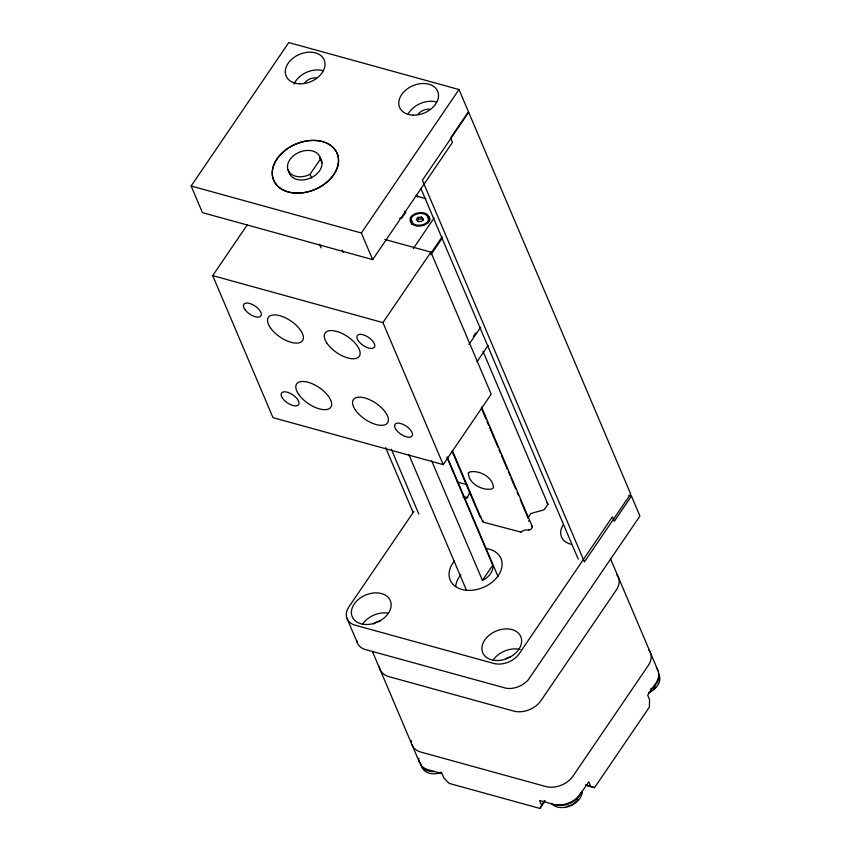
<?xml version="1.0" encoding="UTF-8"?>
<svg xmlns="http://www.w3.org/2000/svg" width="851" height="851" viewBox="0 0 851 851"><rect width="100%" height="100%" fill="white"/><g stroke="black" fill="none" stroke-linecap="round" stroke-linejoin="round"><path stroke-width="1.28" d="M429.51 220.483L429.404 216.973L427.191 214.399A13.35 9.531 -23 0 0 420.288 212.559L415.852 213.356L412.224 215.388A6.999 5 -23 0 0 410.182 218.25L410.288 221.749L412.501 224.324A13.35 9.531 -23 0 0 419.394 226.164L423.841 225.366L427.457 223.334A6.999 5 -23 0 0 429.51 220.483L429.691 220.76M418.777 758.198A20.669 14.775 -23 0 0 428.383 769.815L441.999 773.57L443.882 778.016L449.168 783.388L539.96 808.45L544.321 800.77M191.135 186.007L288.787 42.55L459.008 89.536L468.433 111.726L450.615 137.905L452.498 142.34L372.653 259.619L202.432 212.633L191.135 186.007L361.356 232.993L372.653 259.619M384.822 239.418L430.904 252.141L491.187 394.162L443.211 464.625L272.99 417.639L212.707 275.618L247.396 224.664M361.356 232.993L459.008 89.536M405.863 212.165L402.044 217.782L399.608 218.494M417.83 217.452L416.277 219.728L418.288 221.643L421.862 221.271L423.415 218.994L421.394 217.079L417.83 217.452L418.575 219.196L417.533 220.717M413.309 248.524L434.095 217.994M443.211 464.625L382.929 322.603L430.904 252.141M430.968 253.226L442.105 236.876M430.925 254.757L442.648 237.546M473.475 336.326L475.698 333.06M468.975 344.4L480.698 327.188M477.039 361.739L488.166 345.389M413.852 511.472L349.687 605.731A19.35 13.829 -23 0 0 356.431 625.528L493.686 663.418A19.35 13.829 -23 0 0 519.248 653.674L612.433 516.812L614.316 521.248L631.442 496.08L628.889 495.378M527.79 518.099L530.928 513.493L544.183 509.792L547.927 504.281L482.996 351.303M481.549 407.065L532.46 527.014L530.843 529.396L528.928 529.95M539.96 808.45L545.097 800.897M586.052 785.303L594.562 787.643L649.387 707.117L649.558 699.65L647.675 695.214L655.898 683.14A20.669 14.775 -23 0 0 656.291 667.705M287.957 169.721A17.222 12.308 -23 0 0 308.019 175.253L310.03 174.264L320.391 159.233L320.125 157.456A17.222 12.308 -23 0 0 300.073 151.925A17.222 12.308 -23 0 0 287.957 169.721L290.031 174.604M431.521 460.487L482.4 580.35L492.761 565.309L447.073 457.678M482.4 580.35L484.41 579.361A17.222 12.308 -23 0 0 492.984 566.777L492.761 565.309M521.259 532.194L482.772 522.003L452.37 450.509M418.575 219.196L422.139 218.835L423.479 220.101M419.469 225.313L423.351 224.611L426.521 222.834A6.148 4.393 -23 0 0 428.425 219.941L428.202 217.26L426.638 215.292M415.979 195.932L425.787 198.634M212.707 275.618L382.929 322.603M457.104 481.932L467.359 484.762M585.509 784.824L594.562 787.643M428.457 219.079L429.298 220.047M430.159 219.271L428.681 217.899A13.35 9.531 -23 0 0 427.734 217.335M547.044 502.59L547.927 504.281M531.79 525.737L532.46 527.014M479.826 516.397L452.147 451.487M631.442 496.08L639.92 516.057L528.216 679.896A19.35 13.829 -23 0 1 506.217 688.278L364.515 649.302A19.35 13.829 -23 0 1 356.739 640.473M610.39 558.49L658.185 671.077M420.894 188.465L578.223 559.128M416.501 194.645L417.533 197.092M421.394 217.079L422.139 218.835M404.427 211.059L405.427 213.42M481.326 408.044L486.006 419.064M487.049 421.511L488.602 425.181M489.644 427.627L497.952 447.211M498.994 449.658L500.548 453.328M501.59 455.774L507.302 469.241M508.345 471.688L509.898 475.358M510.94 477.805L515.621 488.825M517.174 492.495L518.216 494.942M520.291 499.835L527.567 516.972M590.615 786.228L588.732 781.792L580.51 793.877A20.669 14.775 -23 0 1 553.214 804.269L539.598 800.514L541.481 804.95M320.125 157.456L321.689 161.126M447.211 456.849L498.048 576.606M320.391 159.233L321.955 162.903M310.03 174.264L311.583 177.933M342.219 250.098L343.261 252.545M319.593 244.258L321.146 247.928M408.81 454.445L466.391 590.094M391.311 449.211L418.83 514.047M385.641 447.647L413.16 512.483M372.589 651.898L419.352 762.07M346.825 617.996L357.186 642.409M412.724 224.207L412.618 223.441M411.49 224.398L411.661 221.739A6.999 5 -23 0 1 412.054 220.877M418.213 114.002A10.34 7.382 -23 0 1 429.872 109.247M293.999 84.089A20.669 14.775 -23 0 1 322.986 70.654M304.711 82.707A10.34 7.382 -23 0 1 316.338 77.909M407.969 114.385A20.669 14.775 -23 0 1 436.467 101.982M319.923 157.892A17.222 12.308 -23 0 1 311.455 177.593A17.222 12.308 -23 0 1 289.329 172.955M648.76 649.962A20.669 14.775 -23 0 1 648.366 665.386L572.978 776.123A20.669 14.775 -23 0 1 545.672 786.515L420.851 752.061A20.669 14.775 -23 0 1 411.82 744.317M411.363 742.423A20.669 14.775 -23 0 1 411.246 740.444M379.344 666.982A20.669 14.775 -23 0 0 388.822 676.619L513.653 711.074A20.669 14.775 -23 0 0 540.949 700.671L616.337 589.934A20.669 14.775 -23 0 0 616.73 574.51M455.625 586.552A27.562 19.69 -23 0 1 460.923 574.659M658.451 673.747A17.18 12.276 -23 0 1 649.387 692.523M658.451 673.46A17.18 12.276 -23 0 1 650.409 689.236M655.536 686.8A13.829 9.882 -23 0 1 653.377 689.31M650.579 691.427A13.829 9.882 -23 0 1 648.462 692.565M582.286 791.536A17.18 12.276 -23 0 1 569.745 806.067A17.18 12.276 -23 0 1 551.31 803.376M577.957 799.44A13.829 9.882 -23 0 1 573.978 803.418M573 804.078A13.829 9.882 -23 0 1 570.872 805.206M569.766 805.674A13.829 9.882 -23 0 1 566.309 806.631M580.701 792.738A17.18 12.276 -23 0 1 556.299 804.791M441.775 772.261A17.18 12.276 -23 0 1 421.756 766.762M440.658 772.251A13.829 9.882 -23 0 1 438.339 772.814M434.393 771.506A17.18 12.276 -23 0 1 420.373 762.432M462.891 497.08A20.669 14.775 -23 0 1 467.763 497.537M469.72 491.538A20.669 14.775 -23 0 1 466.348 498.654M485.464 548.416A27.562 19.69 -23 0 1 499.239 574.053A27.562 19.69 -23 0 1 461.593 589.349A27.562 19.69 -23 0 1 454.37 561.054M373.355 623.996A10.34 7.382 -23 0 1 380.61 620.847M492.974 660.355A20.669 14.775 -23 0 1 520.11 649.483M505.441 658.876A10.34 7.382 -23 0 1 510.43 656.972M362.377 624.485A20.669 14.775 -23 0 1 388.279 613.167M571.212 544.278A20.669 14.775 -23 0 1 563.032 525.056M531.949 525.492A6.606 4.712 -23 0 1 531.63 525.407M528.673 521.28A6.606 4.712 -23 0 1 528.811 520.642M521.046 532.045A6.606 4.712 -23 0 1 528.748 530.194M482.985 520.355A6.606 4.712 -23 0 1 482.815 521.493M479.677 516.642A6.606 4.712 -23 0 1 481.134 517.217M419.469 225.302A11.627 8.308 -23 0 1 413.054 223.43L411.48 221.462L411.267 218.781A6.148 4.393 -23 0 1 413.171 215.888L416.341 214.112L420.224 213.41A11.627 8.308 -23 0 1 426.628 215.292M468.39 473.22C468.444 483.549 482.762 491.133 492.197 488.878L493.42 487.655C493.357 477.315 479.049 469.731 469.603 471.986L468.39 473.22M468.667 112.289L422.404 180.242L584.424 561.915L630.676 493.963L468.667 112.289M296.159 193.049A34.455 24.615 -23 0 0 337.539 154.456A34.455 24.615 -23 0 0 282.394 152.637A34.455 24.615 -23 0 0 296.159 193.049M413.118 115.13A20.669 14.775 -23 0 0 437.957 91.972A20.669 14.775 -23 0 0 404.863 90.876A20.669 14.775 -23 0 0 413.118 115.13M299.648 83.802A20.669 14.775 -23 0 0 324.476 60.644A20.669 14.775 -23 0 0 291.382 59.549A20.669 14.775 -23 0 0 299.648 83.802M296.212 193.166A34.455 24.615 -23 0 0 337.592 154.574A34.455 24.615 -23 0 0 282.447 152.754A34.455 24.615 -23 0 0 296.212 193.166M496.697 660.525A20.669 14.775 -23 0 0 520.95 637.027A20.669 14.775 -23 0 0 487.644 636.591A20.669 14.775 -23 0 0 496.697 660.525M366.387 624.506A20.669 14.775 -23 0 0 390.396 600.859A20.669 14.775 -23 0 0 356.995 600.71A20.669 14.775 -23 0 0 366.387 624.506M358.367 340.857A10.34 4.84 34.2 0 0 373.876 347.772A10.34 4.84 34.2 0 0 365.334 335.581A10.34 4.84 34.2 0 0 358.367 340.857M282.341 397.949A10.34 4.84 34.2 0 0 297.871 405.353A10.34 4.84 34.2 0 0 289.968 393.215A10.34 4.84 34.2 0 0 282.341 397.949M244.886 309.53A10.34 4.84 34.2 0 0 260.395 316.444A10.34 4.84 34.2 0 0 251.853 304.254A10.34 4.84 34.2 0 0 244.886 309.53M270.48 327.912A20.669 9.68 34.2 0 0 301.488 341.74A20.669 9.68 34.2 0 0 284.404 317.359A20.669 9.68 34.2 0 0 270.48 327.912M298.744 394.481A20.669 9.68 34.2 0 0 329.752 408.31A20.669 9.68 34.2 0 0 312.668 383.929A20.669 9.68 34.2 0 0 298.744 394.481M395.63 428.978A10.34 4.84 34.2 0 0 411.15 436.786A10.34 4.84 34.2 0 0 403.831 424.734A10.34 4.84 34.2 0 0 395.63 428.978M327.22 343.57A20.669 9.68 34.2 0 0 358.228 357.409A20.669 9.68 34.2 0 0 341.145 333.018A20.669 9.68 34.2 0 0 327.22 343.57M355.484 410.15A20.669 9.68 34.2 0 0 386.492 423.979A20.669 9.68 34.2 0 0 369.408 399.598A20.669 9.68 34.2 0 0 355.484 410.15"/></g></svg>
